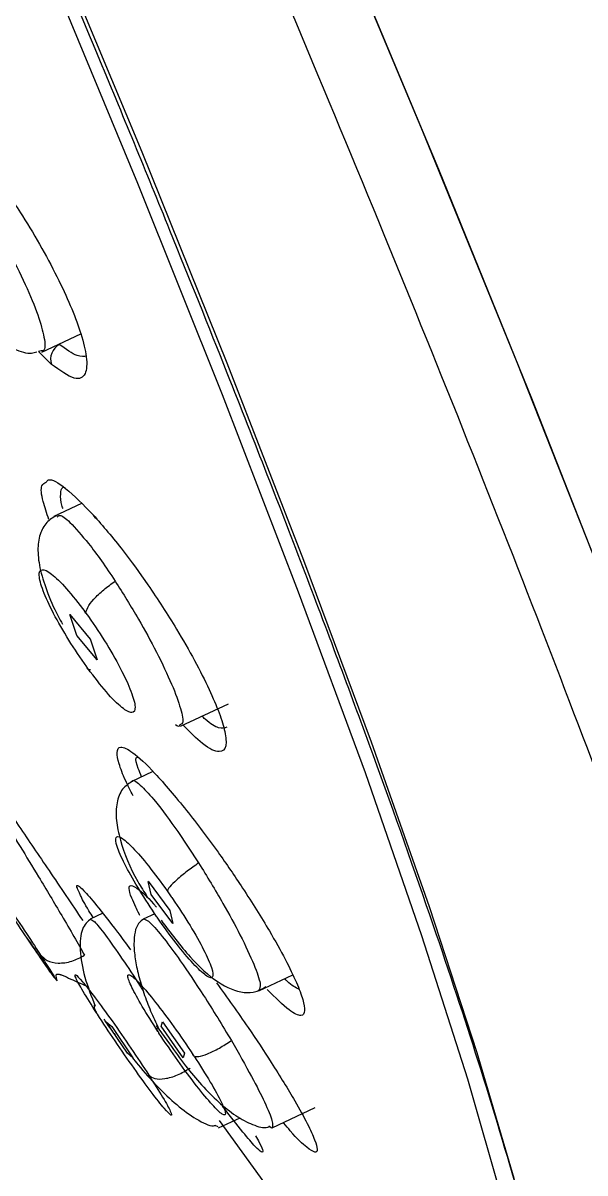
# Model space of a CAD drawing. Header units: millimetres. Extents: x 6110 to 6704, y -2661 to -1821.
# Drawn here: x 6571.052 to 6572.899, y -2184.865 to -2181.088 of the extents above; entities that cross this region are included whole.
import ezdxf

# ---------------------------------------------------------------- set-up
doc = ezdxf.new("R2010")
doc.units = ezdxf.units.MM
doc.header["$LTSCALE"] = 0.1
doc.layers.get('0').update_dxf_attribs({"lineweight": 15})

msp = doc.modelspace()

# ---------------------------------------------------------------- linework, layer by layer
at = {"linetype": 'Continuous', "lineweight": 25}
for p, q in [((6571.1139, -2182.1694), (6571.2427, -2182.1091)), ((6571.1119, -2182.1652), (6571.1035, -2182.1668)), ((6571.1462, -2182.2094), (6571.1036, -2182.1668)), ((6571.2447, -2182.6667), (6571.1543, -2182.7091)), ((6571.2062, -2183.0306), (6571.2735, -2183.1114)), ((6571.2294, -2183.0996), (6571.2064, -2183.0307)), ((6571.2594, -2183.0268), (6571.2555, -2183.0215)), ((6571.2965, -2183.1803), (6571.2292, -2183.0994)), ((6571.2735, -2183.1113), (6571.2965, -2183.1802)), ((6571.5694, -2183.398), (6571.728, -2183.3238)), ((6571.4793, -2183.5466), (6571.4074, -2183.5803)), ((6571.5613, -2183.7439), (6571.6296, -2183.847)), ((6571.4637, -2183.9072), (6571.5353, -2184.0028)), ((6571.4736, -2183.9508), (6571.464, -2183.9074)), ((6571.5449, -2184.0461), (6571.4733, -2183.9505)), ((6571.3144, -2184.0122), (6571.2726, -2184.0317)), ((6571.4853, -2184.0138), (6571.4476, -2184.0315)), ((6571.5353, -2184.0027), (6571.5449, -2184.0461)), ((6571.8277, -2184.2668), (6571.9387, -2184.2148)), ((6571.3953, -2184.4723), (6571.326, -2184.3691)), ((6571.3262, -2184.3693), (6571.3443, -2184.3841)), ((6571.5066, -2184.3838), (6571.511, -2184.369)), ((6571.5108, -2184.3688), (6571.5831, -2184.472)), ((6571.3441, -2184.3838), (6571.4135, -2184.4871)), ((6571.4904, -2184.3805), (6571.5341, -2184.4412)), ((6571.5786, -2184.4868), (6571.5064, -2184.3836)), ((6571.4134, -2184.487), (6571.3953, -2184.4722)), ((6571.583, -2184.472), (6571.5786, -2184.4867)), ((6571.6146, -2184.4818), (6571.6108, -2184.4761)), ((6571.8707, -2184.7167), (6572.0128, -2184.6502)), ((6571.6934, -2184.7141), (6571.6839, -2184.7093)), ((6571.6949, -2184.7174), (6571.7656, -2184.6843)), ((6571.6969, -2184.6928), (6572.1203, -2185.2757))]:
    msp.add_line(p, q, dxfattribs=at)
at = {"linetype": 'Continuous', "lineweight": 25, "flags": 128}
for points in [[(6573.9743, -2186.6504), (6574.0097, -2186.6172), (6574.0404, -2186.4971), (6574.033, -2186.2981), (6573.9875, -2186.022), (6573.9044, -2185.6711), (6573.7844, -2185.2483), (6573.6284, -2184.7574), (6573.4379, -2184.2025), (6573.2144, -2183.5883), (6572.9598, -2182.92), (6572.6764, -2182.2034), (6572.3665, -2181.4446), (6572.0328, -2180.65), (6571.6781, -2179.8265), (6571.3054, -2178.981), (6570.918, -2178.1208), (6570.5192, -2177.2532), (6570.1122, -2176.3856), (6569.7007, -2175.5255)], [(6569.745, -2175.6172), (6570.1592, -2176.485), (6570.5684, -2177.3594), (6570.9689, -2178.2328), (6571.3574, -2179.0979), (6571.7304, -2179.9469), (6572.0848, -2180.7726), (6572.4175, -2181.5679), (6572.7255, -2182.3259), (6573.0062, -2183.0399), (6573.2573, -2183.7038), (6573.4764, -2184.3119), (6573.6618, -2184.8589)], [(6572.7509, -2185.8292), (6572.7817, -2185.8003), (6572.8093, -2185.6861), (6572.7991, -2185.4937), (6572.7513, -2185.2252), (6572.6662, -2184.883), (6572.5447, -2184.4704), (6572.388, -2183.9914), (6572.1976, -2183.4506), (6571.9753, -2182.8533), (6571.7232, -2182.2052), (6571.4438, -2181.5125), (6571.1398, -2180.7819), (6570.8141, -2180.0204), (6570.4698, -2179.2354), (6570.1103, -2178.4344), (6569.739, -2177.6251), (6569.3594, -2176.8154), (6568.9754, -2176.013)], [(6572.6903, -2185.8139), (6572.7052, -2185.804), (6572.7442, -2185.7117), (6572.7444, -2185.5388), (6572.7059, -2185.2869), (6572.6289, -2184.9586), (6572.5144, -2184.5572), (6572.3633, -2184.0865), (6572.1772, -2183.5514), (6571.958, -2182.9572), (6571.7078, -2182.3096), (6571.4292, -2181.6152), (6571.1248, -2180.8809), (6570.7978, -2180.114), (6570.4513, -2179.322), (6570.0888, -2178.5129), (6569.7139, -2177.6947), (6569.3304, -2176.8755), (6568.942, -2176.0636)]]:
    msp.add_lwpolyline(points, dxfattribs=at)
at = {"linetype": 'Continuous', "lineweight": 25}
for centre, radius, start, end in [((6571.1972, -2182.1917), 0.054, 118.1916, 199.156), ((6571.3036, -2182.6957), 0.0219, 200.4573, 237.177)]:
    msp.add_arc(centre, radius, start, end, dxfattribs=at)
for points, knots in [([(6564.9837, -2167.9566), (6565.0323, -2167.9721), (6565.1305, -2168.0035), (6565.3919, -2168.2792), (6565.7643, -2168.7807), (6566.2672, -2169.5637), (6566.8606, -2170.5756), (6567.5205, -2171.7696), (6568.2376, -2173.1344), (6568.9801, -2174.606), (6569.74, -2176.1695), (6570.4814, -2177.7528), (6571.1986, -2179.3387), (6571.8555, -2180.8551), (6572.4479, -2182.2852), (6572.9467, -2183.5637), (6573.3492, -2184.6754), (6573.636, -2185.5726), (6573.7966, -2186.2366), (6573.8415, -2186.6526), (6573.768, -2186.7072), (6573.735, -2186.7317)], [0, 0, 0, 0, 0.04229, 0.08533, 0.138911, 0.194045, 0.247626, 0.302761, 0.356342, 0.411476, 0.465057, 0.520191, 0.573772, 0.628906, 0.682487, 0.737622, 0.791202, 0.846337, 0.899918, 0.955052, 1, 1, 1, 1]), ([(6572.7768, -2185.9452), (6572.7857, -2185.9425), (6572.816, -2185.9332), (6572.8372, -2185.8636), (6572.8436, -2185.7412), (6572.8272, -2185.57), (6572.7795, -2185.3152), (6572.6888, -2184.9581), (6572.56, -2184.5285), (6572.3994, -2184.0423), (6572.2101, -2183.5074), (6571.9833, -2182.8998), (6571.7558, -2182.3164), (6571.5257, -2181.7439), (6571.3116, -2181.2236), (6571.0968, -2180.7127), (6570.8715, -2180.1857), (6570.647, -2179.6697), (6570.4264, -2179.1712), (6570.2064, -2178.68), (6569.9717, -2178.1625), (6569.79, -2177.7697), (6569.705, -2177.586)], [0, 0, 0, 0, 0.023573, 0.08049, 0.125319, 0.173301, 0.232298, 0.300033, 0.366492, 0.424592, 0.489306, 0.552139, 0.61571, 0.658744, 0.709633, 0.753028, 0.788973, 0.840737, 0.878519, 0.908178, 0.957079, 1, 1, 1, 1]), ([(6570.7893, -2181.3943), (6570.8177, -2181.4214), (6570.8687, -2181.47), (6570.9605, -2181.5862), (6571.0427, -2181.7063), (6571.1158, -2181.8284), (6571.1709, -2181.9331), (6571.2146, -2182.0288), (6571.2464, -2182.1154), (6571.2646, -2182.1926), (6571.2603, -2182.2481), (6571.225, -2182.2662), (6571.1735, -2182.229), (6571.1462, -2182.2094)], [0, 0, 0, 0, 0.108627, 0.194825, 0.299315, 0.37476, 0.450157, 0.520776, 0.591352, 0.673529, 0.76905, 0.877866, 1, 1, 1, 1]), ([(6570.8636, -2181.6054), (6570.8887, -2181.6423), (6570.9351, -2181.711), (6571.0045, -2181.8329), (6571.0618, -2181.948), (6571.104, -2182.0505), (6571.1244, -2182.1255), (6571.1267, -2182.165), (6571.1149, -2182.1651), (6571.1119, -2182.1652)], [0, 0, 0, 0, 0.172138, 0.319746, 0.47949, 0.634688, 0.785343, 0.946114, 1, 1, 1, 1]), ([(6571.2627, -2182.182), (6571.253, -2182.1835), (6571.2313, -2182.187), (6571.193, -2182.1594), (6571.1717, -2182.1441)], [0, 0, 0, 0, 0.442613, 1, 1, 1, 1]), ([(6571.0236, -2182.1591), (6571.0442, -2182.1666), (6571.0729, -2182.1771), (6571.092, -2182.1698), (6571.0975, -2182.1678)], [0, 0, 0, 0, 0.717029, 1, 1, 1, 1]), ([(6571.1375, -2182.7191), (6571.1304, -2182.6983), (6571.1143, -2182.6508), (6571.1093, -2182.6049), (6571.123, -2182.5985), (6571.1288, -2182.5958)], [0, 0, 0, 0, 0.311362, 0.710678, 1, 1, 1, 1]), ([(6571.1288, -2182.5958), (6571.1311, -2182.593), (6571.1406, -2182.5812), (6571.1905, -2182.6097), (6571.2513, -2182.6711), (6571.2832, -2182.7033)], [0, 0, 0, 0, 0.132771, 0.545199, 1, 1, 1, 1]), ([(6571.184, -2182.6832), (6571.1831, -2182.6807), (6571.176, -2182.6591), (6571.1758, -2182.6357), (6571.1779, -2182.6126), (6571.1883, -2182.6131), (6571.1912, -2182.6133)], [0, 0, 0, 0, 0.055016, 0.471933, 0.848135, 1, 1, 1, 1]), ([(6571.168, -2182.7028), (6571.156, -2182.7095), (6571.1303, -2182.7239), (6571.108, -2182.7621), (6571.0989, -2182.8131), (6571.1059, -2182.8774), (6571.1293, -2182.9528), (6571.1564, -2183.0167), (6571.1774, -2183.054), (6571.1824, -2183.0629)], [0, 0, 0, 0, 0.122059, 0.260788, 0.413932, 0.579374, 0.75537, 0.941313, 1, 1, 1, 1]), ([(6571.165, -2182.7106), (6571.1673, -2182.7079), (6571.1735, -2182.7003), (6571.2075, -2182.7259), (6571.2462, -2182.772), (6571.2676, -2182.7976)], [0, 0, 0, 0, 0.20147, 0.556234, 1, 1, 1, 1]), ([(6571.2832, -2182.7033), (6571.3154, -2182.7407), (6571.3732, -2182.8078), (6571.469, -2182.9404), (6571.5502, -2183.0656), (6571.6178, -2183.1832), (6571.6652, -2183.2771), (6571.699, -2183.3566), (6571.7187, -2183.4215), (6571.722, -2183.47), (6571.6994, -2183.488), (6571.652, -2183.4681), (6571.6007, -2183.4165), (6571.5782, -2183.3939)], [0, 0, 0, 0, 0.112884, 0.202449, 0.311026, 0.389426, 0.467772, 0.541157, 0.614488, 0.699882, 0.799136, 0.91221, 1, 1, 1, 1]), ([(6571.2676, -2182.7976), (6571.2816, -2182.8159), (6571.3094, -2182.8525), (6571.34, -2182.8984), (6571.3553, -2182.9213)], [0, 0, 0, 0, 0.500031, 1, 1, 1, 1]), ([(6571.262, -2183.2033), (6571.2419, -2183.174), (6571.2018, -2183.1158), (6571.1505, -2183.0254), (6571.1154, -2182.9492), (6571.1019, -2182.8974), (6571.1118, -2182.8778), (6571.1438, -2182.8934), (6571.1938, -2182.9415), (6571.2348, -2182.9947), (6571.2555, -2183.0215)], [0, 0, 0, 0, 0.125261, 0.248647, 0.372149, 0.495814, 0.619118, 0.743208, 0.870567, 1, 1, 1, 1]), ([(6571.2594, -2183.0268), (6571.2605, -2183.021), (6571.2627, -2183.0088), (6571.2838, -2182.9808), (6571.3161, -2182.9494), (6571.3425, -2182.9305), (6571.3553, -2182.9213)], [0, 0, 0, 0, 0.232875, 0.488887, 0.751027, 1, 1, 1, 1]), ([(6571.3553, -2182.9213), (6571.3812, -2182.9625), (6571.4294, -2183.0391), (6571.4944, -2183.1589), (6571.5437, -2183.263), (6571.5729, -2183.3435), (6571.5812, -2183.3894), (6571.571, -2183.3925), (6571.5673, -2183.3936)], [0, 0, 0, 0, 0.196078, 0.364222, 0.546186, 0.722962, 0.899823, 1, 1, 1, 1]), ([(6571.2594, -2183.0268), (6571.2802, -2183.0567), (6571.3215, -2183.116), (6571.3748, -2183.2093), (6571.4109, -2183.2874), (6571.4246, -2183.3401), (6571.4138, -2183.3593), (6571.3799, -2183.3414), (6571.328, -2183.2902), (6571.2866, -2183.2358), (6571.2659, -2183.2086)], [0, 0, 0, 0, 0.1260776, 0.2507162, 0.374163, 0.4973716, 0.6213982, 0.7468601, 0.8735176, 1, 1, 1, 1]), ([(6571.2659, -2183.2086), (6571.2652, -2183.2077), (6571.264, -2183.206), (6571.2627, -2183.2042), (6571.262, -2183.2033)], [0, 0, 0, 0, 0.499891, 1, 1, 1, 1]), ([(6571.2746, -2183.2132), (6571.2729, -2183.2132), (6571.2646, -2183.2131), (6571.2632, -2183.2076), (6571.262, -2183.2033)], [0, 0, 0, 0, 0.211932, 1, 1, 1, 1]), ([(6571.5673, -2183.3936), (6571.5661, -2183.3967), (6571.5643, -2183.4013), (6571.5564, -2183.3953), (6571.5538, -2183.3933)], [0, 0, 0, 0, 0.662855, 1, 1, 1, 1]), ([(6571.7226, -2183.401), (6571.7148, -2183.4037), (6571.6996, -2183.4089), (6571.6665, -2183.3897), (6571.6438, -2183.3681), (6571.6404, -2183.3648)], [0, 0, 0, 0, 0.475066, 0.921212, 1, 1, 1, 1]), ([(6570.9224, -2183.5679), (6570.9035, -2183.5392), (6570.8715, -2183.4903), (6570.8567, -2183.466), (6570.8587, -2183.4668), (6570.8759, -2183.4902), (6570.9085, -2183.5365), (6570.9613, -2183.6127), (6571.0402, -2183.7279), (6571.1418, -2183.8773), (6571.212, -2183.9816), (6571.2488, -2184.0363)], [0, 0, 0, 0, 0.1338164, 0.227431, 0.3176969, 0.4046047, 0.488148, 0.5952889, 0.7163394, 0.851235, 1, 1, 1, 1]), ([(6571.4139, -2183.6269), (6571.4053, -2183.6097), (6571.3842, -2183.5675), (6571.3665, -2183.519), (6571.3587, -2183.4781), (6571.3705, -2183.4602), (6571.4111, -2183.4796), (6571.4844, -2183.5469), (6571.5536, -2183.6304), (6571.5898, -2183.6742)], [0, 0, 0, 0, 0.079893, 0.197091, 0.309754, 0.454233, 0.617469, 0.799389, 1, 1, 1, 1]), ([(6571.4421, -2183.564), (6571.4383, -2183.5548), (6571.4272, -2183.5278), (6571.4205, -2183.5026), (6571.4268, -2183.4997), (6571.4283, -2183.4991)], [0, 0, 0, 0, 0.283048, 0.830514, 1, 1, 1, 1]), ([(6570.9023, -2183.5837), (6570.9029, -2183.583), (6570.9044, -2183.5811), (6570.9315, -2183.6192), (6570.9787, -2183.6905), (6571.039, -2183.7864), (6571.1094, -2183.901), (6571.1546, -2183.9774), (6571.1797, -2184.0198)], [0, 0, 0, 0, 0.0970708, 0.2748594, 0.4506102, 0.6359601, 0.7977002, 1, 1, 1, 1]), ([(6571.4133, -2183.5775), (6571.4011, -2183.5854), (6571.3763, -2183.6013), (6571.3588, -2183.6478), (6571.3569, -2183.7055), (6571.3748, -2183.7912), (6571.4106, -2183.8798), (6571.45, -2183.9414), (6571.4606, -2183.9581)], [0, 0, 0, 0, 0.1497135, 0.3026004, 0.4549445, 0.6043865, 0.8932835, 1, 1, 1, 1]), ([(6571.4117, -2183.5809), (6571.4118, -2183.5799), (6571.4134, -2183.5703), (6571.4393, -2183.5912), (6571.489, -2183.6437), (6571.5354, -2183.7081), (6571.5613, -2183.7439)], [0, 0, 0, 0, 0.036733, 0.361227, 0.644852, 1, 1, 1, 1]), ([(6571.5898, -2183.6742), (6571.6243, -2183.719), (6571.6862, -2183.7995), (6571.7811, -2183.9386), (6571.8573, -2184.0604), (6571.9155, -2184.1648), (6571.9525, -2184.2413), (6571.9742, -2184.2987), (6571.9805, -2184.3376), (6571.9679, -2184.3536), (6571.9295, -2184.3368), (6571.8808, -2184.2888), (6571.8549, -2184.2632)], [0, 0, 0, 0, 0.123749, 0.221936, 0.34097, 0.42824, 0.51277, 0.593223, 0.673616, 0.767228, 0.876043, 1, 1, 1, 1]), ([(6570.8927, -2183.833), (6570.8802, -2183.8136), (6570.8553, -2183.7751), (6570.8439, -2183.7554), (6570.8547, -2183.7691), (6570.8876, -2183.8164), (6570.9374, -2183.8896), (6570.9967, -2183.978), (6571.0589, -2184.0714), (6571.092, -2184.122), (6571.1086, -2184.1475)], [0, 0, 0, 0, 0.125229, 0.248575, 0.372047, 0.49567, 0.618938, 0.743093, 0.870626, 1, 1, 1, 1]), ([(6571.4847, -2184.0128), (6571.4656, -2183.9838), (6571.4277, -2183.926), (6571.384, -2183.8473), (6571.3582, -2183.7886), (6571.3544, -2183.7579), (6571.373, -2183.7596), (6571.4113, -2183.7933), (6571.4649, -2183.8546), (6571.5057, -2183.9105), (6571.5264, -2183.9387)], [0, 0, 0, 0, 0.1252032, 0.2487465, 0.3725345, 0.4965893, 0.6201787, 0.7440404, 0.8705233, 1, 1, 1, 1]), ([(6571.1086, -2184.1475), (6571.1218, -2184.1679), (6571.1481, -2184.2085), (6571.161, -2184.2303), (6571.1508, -2184.2175), (6571.1179, -2184.1704), (6571.0674, -2184.0961), (6571.007, -2184.0062), (6570.9446, -2183.9124), (6570.9118, -2183.8622), (6570.8954, -2183.8372)], [0, 0, 0, 0, 0.126078, 0.250717, 0.374168, 0.497379, 0.621405, 0.746862, 0.873523, 1, 1, 1, 1]), ([(6571.6296, -2183.847), (6571.6168, -2183.856), (6571.5904, -2183.8747), (6571.5562, -2183.903), (6571.5322, -2183.9265), (6571.5282, -2183.9348), (6571.5264, -2183.9387)], [0, 0, 0, 0, 0.243216, 0.503603, 0.761973, 1, 1, 1, 1]), ([(6571.6296, -2183.847), (6571.6569, -2183.8915), (6571.7066, -2183.9727), (6571.7702, -2184.0904), (6571.8137, -2184.1836), (6571.8363, -2184.2496), (6571.83, -2184.2601), (6571.827, -2184.2652)], [0, 0, 0, 0, 0.22422, 0.408402, 0.614921, 0.813284, 1, 1, 1, 1]), ([(6571.2367, -2183.943), (6571.2339, -2183.9367), (6571.2266, -2183.9206), (6571.2322, -2183.9192), (6571.2519, -2183.9362), (6571.2937, -2183.9849), (6571.3474, -2184.0526), (6571.3912, -2184.1122), (6571.4058, -2184.1322)], [0, 0, 0, 0, 0.107155, 0.276058, 0.43842, 0.646548, 0.881701, 1, 1, 1, 1]), ([(6571.4235, -2183.992), (6571.4186, -2183.9817), (6571.405, -2183.9533), (6571.3995, -2183.9289), (6571.4052, -2183.9161), (6571.4342, -2183.9344), (6571.4651, -2183.9619), (6571.491, -2183.9924), (6571.4912, -2183.9926)], [0, 0, 0, 0, 0.110218, 0.303802, 0.489894, 0.72854, 0.998182, 1, 1, 1, 1]), ([(6571.2833, -2184.0267), (6571.2784, -2184.0189), (6571.2573, -2183.9852), (6571.2427, -2183.9581), (6571.238, -2183.9462), (6571.2367, -2183.943)], [0, 0, 0, 0, 0.181054, 0.776549, 1, 1, 1, 1]), ([(6571.5264, -2183.9387), (6571.5293, -2183.9429), (6571.5353, -2183.9514), (6571.5411, -2183.9599), (6571.5441, -2183.9642)], [0, 0, 0, 0, 0.500015, 1, 1, 1, 1]), ([(6571.4363, -2184.0191), (6571.4358, -2184.018), (6571.4292, -2184.0061), (6571.4262, -2183.9987), (6571.4235, -2183.992)], [0, 0, 0, 0, 0.087404, 1, 1, 1, 1]), ([(6571.5441, -2183.9642), (6571.5639, -2183.9941), (6571.6032, -2184.0536), (6571.6488, -2184.1351), (6571.6754, -2184.1954), (6571.6793, -2184.2266), (6571.6598, -2184.2242), (6571.6195, -2184.1881), (6571.5641, -2184.1237), (6571.5228, -2184.0667), (6571.5021, -2184.0382)], [0, 0, 0, 0, 0.126107, 0.250834, 0.374362, 0.497564, 0.621465, 0.746733, 0.873261, 1, 1, 1, 1]), ([(6571.1797, -2184.0198), (6571.1935, -2184.0435), (6571.2211, -2184.091), (6571.2436, -2184.1306), (6571.2548, -2184.1504)], [0, 0, 0, 0, 0.499961, 1, 1, 1, 1]), ([(6571.2757, -2184.0303), (6571.2648, -2184.0395), (6571.2431, -2184.0579), (6571.2371, -2184.1284), (6571.2512, -2184.2191), (6571.2772, -2184.285), (6571.2898, -2184.317)], [0, 0, 0, 0, 0.258855, 0.516406, 0.765465, 1, 1, 1, 1]), ([(6571.275, -2184.0332), (6571.2781, -2184.0336), (6571.2845, -2184.0343), (6571.3215, -2184.0802), (6571.3743, -2184.1557), (6571.4197, -2184.223), (6571.444, -2184.262), (6571.4473, -2184.2673)], [0, 0, 0, 0, 0.221698, 0.471013, 0.733959, 0.963363, 1, 1, 1, 1]), ([(6571.4501, -2184.0303), (6571.4435, -2184.0348), (6571.4302, -2184.0437), (6571.4194, -2184.0725), (6571.4157, -2184.1117), (6571.4199, -2184.1602), (6571.431, -2184.2153), (6571.4485, -2184.2738), (6571.4706, -2184.3329), (6571.4886, -2184.3709), (6571.4975, -2184.3896)], [0, 0, 0, 0, 0.129913, 0.26037, 0.390248, 0.51844, 0.64412, 0.76655, 0.885296, 1, 1, 1, 1]), ([(6571.449, -2184.0308), (6571.4551, -2184.0329), (6571.4675, -2184.0373), (6571.5119, -2184.0895), (6571.5723, -2184.1706), (6571.6196, -2184.2425), (6571.6459, -2184.2825)], [0, 0, 0, 0, 0.242374, 0.497983, 0.721024, 1, 1, 1, 1]), ([(6571.5021, -2184.0382), (6571.4992, -2184.034), (6571.4933, -2184.0256), (6571.4876, -2184.0171), (6571.4847, -2184.0128)], [0, 0, 0, 0, 0.501444, 1, 1, 1, 1]), ([(6571.5061, -2184.0353), (6571.5378, -2184.0774), (6571.5985, -2184.1583), (6571.6905, -2184.2432), (6571.7643, -2184.2751), (6571.8176, -2184.2724), (6571.8398, -2184.2594), (6571.8505, -2184.2532)], [0, 0, 0, 0, 0.282325, 0.542052, 0.782643, 0.895177, 1, 1, 1, 1]), ([(6571.0668, -2184.0951), (6571.0685, -2184.0976), (6571.0806, -2184.1156), (6571.1006, -2184.145), (6571.1323, -2184.1912), (6571.1569, -2184.2262), (6571.168, -2184.2389), (6571.1607, -2184.225), (6571.1611, -2184.2127), (6571.167, -2184.2117), (6571.1714, -2184.2124), (6571.1751, -2184.2134), (6571.1794, -2184.2149), (6571.1861, -2184.2175), (6571.2017, -2184.2245), (6571.2267, -2184.2364), (6571.2505, -2184.2473), (6571.2628, -2184.251), (6571.2665, -2184.2521)], [0, 0, 0, 0, 0.015069, 0.108331, 0.202099, 0.379766, 0.528582, 0.724439, 0.77771, 0.795971, 0.803875, 0.811448, 0.819136, 0.827323, 0.846261, 0.897949, 0.969082, 1, 1, 1, 1]), ([(6571.1086, -2184.1475), (6571.1156, -2184.1547), (6571.1302, -2184.17), (6571.1677, -2184.178), (6571.2122, -2184.1726), (6571.2409, -2184.1577), (6571.2548, -2184.1504)], [0, 0, 0, 0, 0.232856, 0.488868, 0.751042, 1, 1, 1, 1]), ([(6571.2935, -2184.3389), (6571.2778, -2184.3139), (6571.2466, -2184.2644), (6571.2229, -2184.2206), (6571.2218, -2184.2087), (6571.2446, -2184.2321), (6571.2876, -2184.2867), (6571.3444, -2184.3647), (6571.4086, -2184.4569), (6571.4468, -2184.515), (6571.466, -2184.5443)], [0, 0, 0, 0, 0.125225, 0.248573, 0.372048, 0.495671, 0.618931, 0.743084, 0.870615, 1, 1, 1, 1]), ([(6571.4955, -2184.4002), (6571.4774, -2184.3718), (6571.4415, -2184.3155), (6571.4067, -2184.251), (6571.393, -2184.2142), (6571.4035, -2184.211), (6571.4363, -2184.2417), (6571.4866, -2184.302), (6571.5487, -2184.3845), (6571.59, -2184.4454), (6571.6108, -2184.4761)], [0, 0, 0, 0, 0.125259, 0.248644, 0.372151, 0.495812, 0.619109, 0.743206, 0.870571, 1, 1, 1, 1]), ([(6571.6883, -2184.2406), (6571.7234, -2184.2896), (6571.7863, -2184.3775), (6571.8755, -2184.5128), (6571.9425, -2184.6218), (6571.9884, -2184.7054), (6572.013, -2184.7591), (6572.0215, -2184.7909), (6572.014, -2184.8013), (6571.9855, -2184.7832), (6571.9493, -2184.7497), (6571.9166, -2184.7105), (6571.9094, -2184.7019)], [0, 0, 0, 0, 0.13649, 0.244785, 0.37607, 0.472317, 0.565548, 0.65428, 0.742952, 0.846195, 0.966208, 1, 1, 1, 1]), ([(6571.9589, -2184.2615), (6571.9481, -2184.2568), (6571.936, -2184.2515), (6571.9142, -2184.23), (6571.9117, -2184.2275)], [0, 0, 0, 0, 0.884857, 1, 1, 1, 1]), ([(6571.6459, -2184.2825), (6571.6614, -2184.307), (6571.6925, -2184.356), (6571.7222, -2184.4057), (6571.7371, -2184.4306)], [0, 0, 0, 0, 0.500027, 1, 1, 1, 1]), ([(6571.2869, -2184.314), (6571.2868, -2184.3147), (6571.2848, -2184.325), (6571.2893, -2184.3322), (6571.2935, -2184.3389)], [0, 0, 0, 0, 0.072898, 1, 1, 1, 1]), ([(6571.2968, -2184.3439), (6571.2962, -2184.3431), (6571.2952, -2184.3414), (6571.2941, -2184.3397), (6571.2935, -2184.3389)], [0, 0, 0, 0, 0.50083, 1, 1, 1, 1]), ([(6571.466, -2184.5443), (6571.4825, -2184.5702), (6571.5151, -2184.6216), (6571.5403, -2184.6678), (6571.5423, -2184.681), (6571.5197, -2184.6581), (6571.4761, -2184.6028), (6571.4182, -2184.5234), (6571.3536, -2184.4306), (6571.3157, -2184.3728), (6571.2968, -2184.3439)], [0, 0, 0, 0, 0.126079, 0.250718, 0.374169, 0.497371, 0.621405, 0.746854, 0.873513, 1, 1, 1, 1]), ([(6571.3179, -2184.3603), (6571.3205, -2184.3642), (6571.3317, -2184.381), (6571.3451, -2184.399), (6571.3554, -2184.4129)], [0, 0, 0, 0, 0.230627, 1, 1, 1, 1]), ([(6571.495, -2184.3835), (6571.4942, -2184.385), (6571.49, -2184.3931), (6571.493, -2184.397), (6571.4955, -2184.4002)], [0, 0, 0, 0, 0.190062, 1, 1, 1, 1]), ([(6571.4991, -2184.4058), (6571.4985, -2184.4048), (6571.4973, -2184.403), (6571.4961, -2184.4012), (6571.4955, -2184.4002)], [0, 0, 0, 0, 0.499728, 1, 1, 1, 1]), ([(6571.6146, -2184.4818), (6571.6334, -2184.5112), (6571.6709, -2184.5696), (6571.7074, -2184.6368), (6571.7217, -2184.6748), (6571.7109, -2184.6779), (6571.6767, -2184.6456), (6571.6243, -2184.5824), (6571.5608, -2184.4975), (6571.5197, -2184.4363), (6571.4991, -2184.4058)], [0, 0, 0, 0, 0.126073, 0.250712, 0.374163, 0.497365, 0.6214, 0.746855, 0.873524, 1, 1, 1, 1]), ([(6571.5341, -2184.4412), (6571.551, -2184.4656), (6571.5839, -2184.513), (6571.6395, -2184.5776), (6571.6951, -2184.634), (6571.7525, -2184.6802), (6571.8074, -2184.7084), (6571.8459, -2184.7197), (6571.8606, -2184.7139), (6571.8625, -2184.7131)], [0, 0, 0, 0, 0.16559, 0.320537, 0.478434, 0.640256, 0.806095, 0.97457, 1, 1, 1, 1]), ([(6571.6146, -2184.4818), (6571.6189, -2184.4828), (6571.6279, -2184.4848), (6571.6578, -2184.4752), (6571.6965, -2184.4566), (6571.7238, -2184.4391), (6571.7371, -2184.4306)], [0, 0, 0, 0, 0.232857, 0.48886, 0.751054, 1, 1, 1, 1]), ([(6571.7371, -2184.4306), (6571.7605, -2184.4715), (6571.8041, -2184.5474), (6571.8495, -2184.6379), (6571.8752, -2184.7004), (6571.8721, -2184.7113), (6571.8706, -2184.7166)], [0, 0, 0, 0, 0.271579, 0.504467, 0.756516, 1, 1, 1, 1]), ([(6571.4106, -2184.4847), (6571.4173, -2184.4933), (6571.4435, -2184.5267), (6571.4936, -2184.582), (6571.5595, -2184.6455), (6571.6232, -2184.6906), (6571.6674, -2184.7132), (6571.6821, -2184.7096), (6571.6839, -2184.7092)], [0, 0, 0, 0, 0.071778, 0.278193, 0.496221, 0.726372, 0.967266, 1, 1, 1, 1]), ([(6571.466, -2184.5443), (6571.4718, -2184.5486), (6571.4839, -2184.5576), (6571.5179, -2184.5572), (6571.5596, -2184.5454), (6571.5876, -2184.5291), (6571.6012, -2184.5212)], [0, 0, 0, 0, 0.2328566, 0.4888499, 0.7510586, 1, 1, 1, 1]), ([(6571.8166, -2184.7429), (6571.821, -2184.7507), (6571.8355, -2184.7763), (6571.8421, -2184.795), (6571.8379, -2184.8), (6571.8163, -2184.7801), (6571.7758, -2184.7334), (6571.7317, -2184.6762), (6571.7079, -2184.6454)], [0, 0, 0, 0, 0.0778479, 0.2542106, 0.4193844, 0.5844571, 0.77663, 1, 1, 1, 1]), ([(6571.8706, -2184.7166), (6571.8706, -2184.7167), (6571.8707, -2184.7205), (6571.8653, -2184.7154), (6571.8599, -2184.7103)], [0, 0, 0, 0, 0.011712, 1, 1, 1, 1])]:
    msp.add_open_spline(points, degree=3, knots=knots, dxfattribs=at)

doc.saveas('drawing.dxf')
